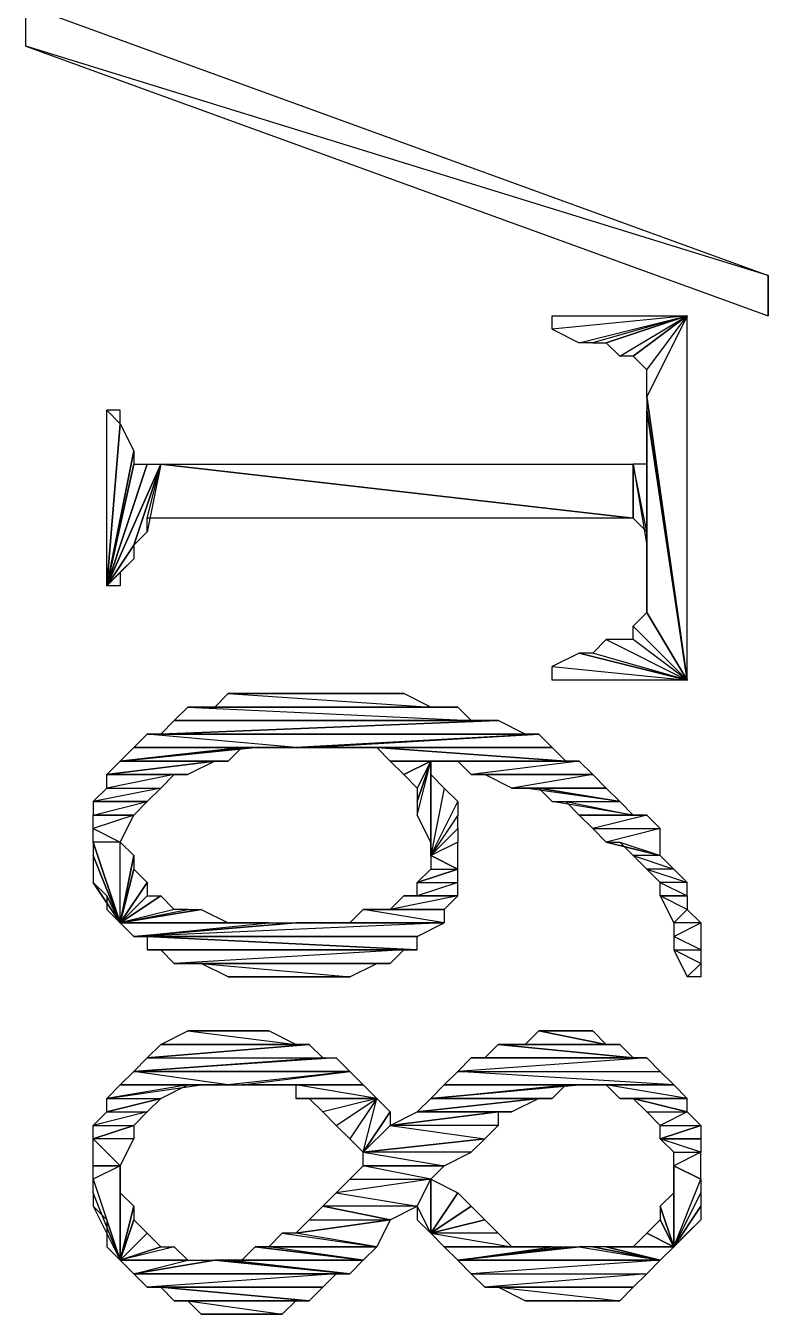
# Model space of a CAD drawing. Extents: x 0 to 7.8, y 0 to 11.
# Drawn here: x 1.115 to 1.2525, y 9.14 to 9.3787 of the extents above; entities that cross this region are included whole.
import ezdxf

# ---------------------------------------------------------------- set-up
doc = ezdxf.new("R2010")
doc.units = 0
doc.header["$MEASUREMENT"] = 0
doc.linetypes.add('AUSGEZOGEN', pattern=[0])
doc.layers.get('0').update_dxf_attribs({"linetype": 'AUSGEZOGEN'})

msp = doc.modelspace()

# ---------------------------------------------------------------- linework, layer by layer
for points in [[(1.2525, 9.3325), (1.115, 9.375), (1.115, 9.375), (1.115, 9.3825), (1.2525, 9.3325), (1.2525, 9.3325)], [(1.2525, 9.325), (1.2525, 9.3325), (1.2525, 9.3325), (1.115, 9.375), (1.2525, 9.325)], [(1.2525, 9.3325), (1.2525, 9.325), (1.2525, 9.325), (1.2525, 9.3325), (1.2525, 9.3325)], [(1.2125, 9.3225), (1.2175, 9.32), (1.2175, 9.32), (1.2375, 9.325), (1.2125, 9.3225)], [(1.2125, 9.325), (1.2375, 9.325), (1.2375, 9.325), (1.2125, 9.3225), (1.2125, 9.325), (1.2125, 9.325)], [(1.2175, 9.32), (1.2375, 9.325), (1.2375, 9.325), (1.22, 9.32), (1.2175, 9.32)], [(1.2375, 9.325), (1.22, 9.32), (1.22, 9.32), (1.2225, 9.32), (1.2375, 9.325), (1.2375, 9.325)], [(1.2225, 9.32), (1.225, 9.3175), (1.225, 9.3175), (1.2375, 9.325), (1.2225, 9.32)], [(1.225, 9.3175), (1.2375, 9.325), (1.2375, 9.325), (1.2275, 9.3175), (1.225, 9.3175)], [(1.2375, 9.325), (1.2275, 9.3175), (1.2275, 9.3175), (1.2275, 9.3175), (1.2375, 9.325), (1.2375, 9.325)], [(1.2275, 9.3175), (1.23, 9.315), (1.23, 9.315), (1.2375, 9.325), (1.2275, 9.3175)], [(1.23, 9.315), (1.2375, 9.325), (1.2375, 9.325), (1.23, 9.31), (1.23, 9.315)], [(1.2375, 9.325), (1.23, 9.31), (1.23, 9.31), (1.2375, 9.2575), (1.2375, 9.325), (1.2375, 9.325)], [(1.23, 9.31), (1.23, 9.3075), (1.23, 9.3075), (1.2375, 9.2575), (1.23, 9.31), (1.23, 9.31)], [(1.1325, 9.3075), (1.13, 9.3075), (1.13, 9.3075), (1.1325, 9.305), (1.1325, 9.3075)], [(1.13, 9.3075), (1.1325, 9.305), (1.1325, 9.305), (1.13, 9.275), (1.13, 9.3075), (1.13, 9.3075)], [(1.23, 9.3075), (1.23, 9.305), (1.23, 9.305), (1.23, 9.27), (1.23, 9.3075), (1.23, 9.3075)], [(1.23, 9.3075), (1.23, 9.27), (1.23, 9.27), (1.2375, 9.2575), (1.23, 9.3075), (1.23, 9.3075)], [(1.1325, 9.305), (1.135, 9.3), (1.135, 9.3), (1.13, 9.275), (1.1325, 9.305), (1.1325, 9.305)], [(1.23, 9.3), (1.23, 9.275), (1.23, 9.275), (1.23, 9.305), (1.23, 9.3)], [(1.23, 9.275), (1.23, 9.305), (1.23, 9.305), (1.23, 9.27), (1.23, 9.275), (1.23, 9.275)], [(1.135, 9.3), (1.135, 9.2975), (1.135, 9.2975), (1.13, 9.275), (1.135, 9.3), (1.135, 9.3)], [(1.23, 9.3), (1.23, 9.2975), (1.23, 9.2975), (1.23, 9.275), (1.23, 9.3), (1.23, 9.3)], [(1.14, 9.2975), (1.135, 9.2825), (1.135, 9.2825), (1.13, 9.275), (1.14, 9.2975), (1.14, 9.2975)], [(1.1375, 9.2975), (1.14, 9.2975), (1.14, 9.2975), (1.13, 9.275), (1.1375, 9.2975), (1.1375, 9.2975)], [(1.135, 9.2975), (1.1375, 9.2975), (1.1375, 9.2975), (1.13, 9.275), (1.135, 9.2975), (1.135, 9.2975)], [(1.14, 9.2975), (1.1375, 9.285), (1.1375, 9.285), (1.135, 9.2825), (1.14, 9.2975), (1.14, 9.2975)], [(1.2275, 9.2875), (1.1375, 9.2875), (1.1375, 9.2875), (1.14, 9.2975), (1.2275, 9.2875)], [(1.1375, 9.2875), (1.14, 9.2975), (1.14, 9.2975), (1.1375, 9.285), (1.1375, 9.2875)], [(1.14, 9.2975), (1.2275, 9.2975), (1.2275, 9.2975), (1.2275, 9.2875), (1.14, 9.2975)], [(1.2275, 9.2975), (1.2275, 9.2875), (1.2275, 9.2875), (1.2275, 9.2875), (1.2275, 9.2975), (1.2275, 9.2975)], [(1.2275, 9.2875), (1.23, 9.285), (1.23, 9.285), (1.2275, 9.2975), (1.2275, 9.2875)], [(1.23, 9.285), (1.2275, 9.2975), (1.2275, 9.2975), (1.23, 9.2825), (1.23, 9.285), (1.23, 9.285)], [(1.2275, 9.2975), (1.23, 9.2825), (1.23, 9.2825), (1.23, 9.2975), (1.2275, 9.2975)], [(1.23, 9.2825), (1.23, 9.2975), (1.23, 9.2975), (1.23, 9.28), (1.23, 9.2825)], [(1.23, 9.2975), (1.23, 9.28), (1.23, 9.28), (1.23, 9.275), (1.23, 9.2975), (1.23, 9.2975)], [(1.135, 9.2825), (1.135, 9.28), (1.135, 9.28), (1.13, 9.275), (1.135, 9.2825), (1.135, 9.2825)], [(1.13, 9.275), (1.1325, 9.2775), (1.1325, 9.2775), (1.135, 9.28), (1.13, 9.275), (1.13, 9.275)], [(1.1325, 9.275), (1.13, 9.275), (1.13, 9.275), (1.1325, 9.2775), (1.1325, 9.275)], [(1.2275, 9.2675), (1.2375, 9.2575), (1.2375, 9.2575), (1.23, 9.27), (1.2275, 9.2675)], [(1.2375, 9.2575), (1.23, 9.27), (1.23, 9.27), (1.23, 9.27), (1.2375, 9.2575), (1.2375, 9.2575)], [(1.2375, 9.2575), (1.2275, 9.265), (1.2275, 9.265), (1.2275, 9.2675), (1.2375, 9.2575), (1.2375, 9.2575)], [(1.2375, 9.2575), (1.22, 9.2625), (1.22, 9.2625), (1.2225, 9.265), (1.2375, 9.2575), (1.2375, 9.2575)], [(1.2225, 9.265), (1.2375, 9.2575), (1.2375, 9.2575), (1.2275, 9.265), (1.2225, 9.265)], [(1.2175, 9.2625), (1.2125, 9.26), (1.2125, 9.26), (1.2375, 9.2575), (1.2175, 9.2625)], [(1.2175, 9.2625), (1.2375, 9.2575), (1.2375, 9.2575), (1.22, 9.2625), (1.2175, 9.2625)], [(1.2125, 9.26), (1.2375, 9.2575), (1.2375, 9.2575), (1.2125, 9.2575), (1.2125, 9.26), (1.2125, 9.26)], [(1.1525, 9.255), (1.19, 9.2525), (1.19, 9.2525), (1.15, 9.2525), (1.1525, 9.255)], [(1.1575, 9.255), (1.185, 9.255), (1.185, 9.255), (1.1525, 9.255), (1.1575, 9.255)], [(1.185, 9.255), (1.1525, 9.255), (1.1525, 9.255), (1.19, 9.2525), (1.185, 9.255)], [(1.16, 9.255), (1.1825, 9.255), (1.1825, 9.255), (1.1575, 9.255), (1.16, 9.255)], [(1.1825, 9.255), (1.1575, 9.255), (1.1575, 9.255), (1.185, 9.255), (1.1825, 9.255)], [(1.175, 9.255), (1.18, 9.255), (1.18, 9.255), (1.16, 9.255), (1.175, 9.255)], [(1.18, 9.255), (1.16, 9.255), (1.16, 9.255), (1.1825, 9.255), (1.18, 9.255)], [(1.1625, 9.255), (1.175, 9.255), (1.175, 9.255), (1.16, 9.255), (1.1625, 9.255), (1.1625, 9.255)], [(1.1675, 9.255), (1.1725, 9.255), (1.1725, 9.255), (1.1625, 9.255), (1.1675, 9.255)], [(1.1725, 9.255), (1.1625, 9.255), (1.1625, 9.255), (1.175, 9.255), (1.1725, 9.255)], [(1.17, 9.255), (1.1675, 9.255), (1.1675, 9.255), (1.1725, 9.255), (1.17, 9.255)], [(1.145, 9.2525), (1.1975, 9.25), (1.1975, 9.25), (1.1425, 9.25), (1.145, 9.2525)], [(1.1475, 9.2525), (1.195, 9.2525), (1.195, 9.2525), (1.145, 9.2525), (1.1475, 9.2525)], [(1.195, 9.2525), (1.145, 9.2525), (1.145, 9.2525), (1.1975, 9.25), (1.195, 9.2525)], [(1.15, 9.2525), (1.1925, 9.2525), (1.1925, 9.2525), (1.1475, 9.2525), (1.15, 9.2525)], [(1.1925, 9.2525), (1.1475, 9.2525), (1.1475, 9.2525), (1.195, 9.2525), (1.1925, 9.2525)], [(1.19, 9.2525), (1.15, 9.2525), (1.15, 9.2525), (1.1925, 9.2525), (1.19, 9.2525)], [(1.2025, 9.25), (1.2025, 9.25), (1.2025, 9.25), (1.14, 9.2475), (1.2025, 9.25)], [(1.2025, 9.25), (1.14, 9.2475), (1.14, 9.2475), (1.2075, 9.2475), (1.2025, 9.25)], [(1.1425, 9.25), (1.2025, 9.25), (1.2025, 9.25), (1.14, 9.2475), (1.1425, 9.25), (1.1425, 9.25)], [(1.1975, 9.25), (1.1425, 9.25), (1.1425, 9.25), (1.2025, 9.25), (1.1975, 9.25)], [(1.165, 9.245), (1.1375, 9.2475), (1.1375, 9.2475), (1.135, 9.245), (1.165, 9.245), (1.165, 9.245)], [(1.21, 9.2475), (1.165, 9.245), (1.165, 9.245), (1.1375, 9.2475), (1.21, 9.2475)], [(1.14, 9.2475), (1.2075, 9.2475), (1.2075, 9.2475), (1.1375, 9.2475), (1.14, 9.2475)], [(1.2075, 9.2475), (1.1375, 9.2475), (1.1375, 9.2475), (1.21, 9.2475), (1.2075, 9.2475), (1.2075, 9.2475)], [(1.165, 9.245), (1.1675, 9.245), (1.1675, 9.245), (1.21, 9.2475), (1.165, 9.245)], [(1.1675, 9.245), (1.21, 9.2475), (1.21, 9.2475), (1.2125, 9.245), (1.1675, 9.245), (1.1675, 9.245)], [(1.155, 9.245), (1.1525, 9.2425), (1.1525, 9.2425), (1.1325, 9.2425), (1.155, 9.245)], [(1.1575, 9.245), (1.155, 9.245), (1.155, 9.245), (1.1325, 9.2425), (1.1575, 9.245), (1.1575, 9.245)], [(1.135, 9.245), (1.1575, 9.245), (1.1575, 9.245), (1.1325, 9.2425), (1.135, 9.245), (1.135, 9.245)], [(1.1625, 9.245), (1.135, 9.245), (1.135, 9.245), (1.1575, 9.245), (1.1625, 9.245), (1.1625, 9.245)], [(1.165, 9.245), (1.1625, 9.245), (1.1625, 9.245), (1.135, 9.245), (1.165, 9.245), (1.165, 9.245)], [(1.2125, 9.245), (1.17, 9.245), (1.17, 9.245), (1.1675, 9.245), (1.2125, 9.245), (1.2125, 9.245)], [(1.175, 9.245), (1.2125, 9.245), (1.2125, 9.245), (1.17, 9.245), (1.175, 9.245)], [(1.175, 9.245), (1.1775, 9.245), (1.1775, 9.245), (1.2125, 9.245), (1.175, 9.245), (1.175, 9.245)], [(1.1775, 9.245), (1.2125, 9.245), (1.2125, 9.245), (1.18, 9.245), (1.1775, 9.245), (1.1775, 9.245)], [(1.18, 9.245), (1.18, 9.245), (1.18, 9.245), (1.215, 9.2425), (1.18, 9.245)], [(1.18, 9.245), (1.215, 9.2425), (1.215, 9.2425), (1.1825, 9.2425), (1.18, 9.245), (1.18, 9.245)], [(1.2125, 9.245), (1.18, 9.245), (1.18, 9.245), (1.215, 9.2425), (1.2125, 9.245), (1.2125, 9.245)], [(1.15, 9.2425), (1.145, 9.24), (1.145, 9.24), (1.13, 9.24), (1.15, 9.2425), (1.15, 9.2425)], [(1.1325, 9.2425), (1.15, 9.2425), (1.15, 9.2425), (1.13, 9.24), (1.1325, 9.2425), (1.1325, 9.2425)], [(1.1525, 9.2425), (1.1325, 9.2425), (1.1325, 9.2425), (1.15, 9.2425), (1.1525, 9.2425), (1.1525, 9.2425)], [(1.1825, 9.2425), (1.19, 9.2425), (1.19, 9.2425), (1.185, 9.24), (1.1825, 9.2425), (1.1825, 9.2425)], [(1.1825, 9.2425), (1.19, 9.2425), (1.19, 9.2425), (1.215, 9.2425), (1.1825, 9.2425)], [(1.185, 9.24), (1.185, 9.24), (1.185, 9.24), (1.19, 9.2425), (1.185, 9.24)], [(1.185, 9.24), (1.19, 9.2425), (1.19, 9.2425), (1.1875, 9.2375), (1.185, 9.24)], [(1.19, 9.2425), (1.1875, 9.2375), (1.1875, 9.2375), (1.1875, 9.235), (1.19, 9.2425), (1.19, 9.2425)], [(1.1875, 9.235), (1.1875, 9.2325), (1.1875, 9.2325), (1.19, 9.2425), (1.1875, 9.235)], [(1.1875, 9.2325), (1.19, 9.2425), (1.19, 9.2425), (1.19, 9.2275), (1.1875, 9.2325)], [(1.19, 9.225), (1.19, 9.24), (1.19, 9.24), (1.19, 9.2425), (1.19, 9.225), (1.19, 9.225)], [(1.19, 9.2425), (1.1925, 9.2425), (1.1925, 9.2425), (1.2175, 9.2425), (1.19, 9.2425), (1.19, 9.2425)], [(1.19, 9.2425), (1.19, 9.2275), (1.19, 9.2275), (1.19, 9.225), (1.19, 9.2425), (1.19, 9.2425)], [(1.19, 9.2425), (1.19, 9.2425), (1.19, 9.2425), (1.2175, 9.2425), (1.19, 9.2425), (1.19, 9.2425)], [(1.19, 9.2425), (1.215, 9.2425), (1.215, 9.2425), (1.2175, 9.2425), (1.19, 9.2425), (1.19, 9.2425)], [(1.1925, 9.2425), (1.195, 9.2425), (1.195, 9.2425), (1.2175, 9.2425), (1.1925, 9.2425)], [(1.195, 9.2425), (1.2175, 9.2425), (1.2175, 9.2425), (1.1975, 9.24), (1.195, 9.2425)], [(1.2175, 9.2425), (1.1975, 9.24), (1.1975, 9.24), (1.22, 9.24), (1.2175, 9.2425), (1.2175, 9.2425)], [(1.1425, 9.24), (1.13, 9.2375), (1.13, 9.2375), (1.14, 9.2375), (1.1425, 9.24), (1.1425, 9.24)], [(1.13, 9.24), (1.1425, 9.24), (1.1425, 9.24), (1.13, 9.2375), (1.13, 9.24), (1.13, 9.24)], [(1.145, 9.24), (1.145, 9.24), (1.145, 9.24), (1.13, 9.24), (1.145, 9.24)], [(1.145, 9.24), (1.13, 9.24), (1.13, 9.24), (1.1425, 9.24), (1.145, 9.24), (1.145, 9.24)], [(1.1925, 9.2375), (1.19, 9.225), (1.19, 9.225), (1.19, 9.24), (1.1925, 9.2375)], [(1.1975, 9.24), (1.2, 9.24), (1.2, 9.24), (1.22, 9.24), (1.1975, 9.24), (1.1975, 9.24)], [(1.2, 9.24), (1.22, 9.24), (1.22, 9.24), (1.205, 9.2375), (1.2, 9.24)], [(1.22, 9.24), (1.205, 9.2375), (1.205, 9.2375), (1.2225, 9.2375), (1.22, 9.24), (1.22, 9.24)], [(1.14, 9.2375), (1.1275, 9.235), (1.1275, 9.235), (1.1375, 9.235), (1.14, 9.2375), (1.14, 9.2375)], [(1.13, 9.2375), (1.14, 9.2375), (1.14, 9.2375), (1.1275, 9.235), (1.13, 9.2375), (1.13, 9.2375)], [(1.19, 9.225), (1.195, 9.235), (1.195, 9.235), (1.1925, 9.2375), (1.19, 9.225), (1.19, 9.225)], [(1.205, 9.2375), (1.2225, 9.2375), (1.2225, 9.2375), (1.2075, 9.2375), (1.205, 9.2375), (1.205, 9.2375)], [(1.21, 9.2375), (1.225, 9.235), (1.225, 9.235), (1.2075, 9.2375), (1.21, 9.2375)], [(1.225, 9.235), (1.2075, 9.2375), (1.2075, 9.2375), (1.2225, 9.2375), (1.225, 9.235), (1.225, 9.235)], [(1.2125, 9.235), (1.225, 9.235), (1.225, 9.235), (1.21, 9.2375), (1.2125, 9.235), (1.2125, 9.235)], [(1.135, 9.2325), (1.1275, 9.2325), (1.1275, 9.2325), (1.1375, 9.235), (1.135, 9.2325)], [(1.1275, 9.2325), (1.1375, 9.235), (1.1375, 9.235), (1.1275, 9.235), (1.1275, 9.2325), (1.1275, 9.2325)], [(1.195, 9.2325), (1.19, 9.225), (1.19, 9.225), (1.195, 9.235), (1.195, 9.2325)], [(1.215, 9.235), (1.2275, 9.2325), (1.2275, 9.2325), (1.2125, 9.235), (1.215, 9.235)], [(1.2275, 9.2325), (1.2125, 9.235), (1.2125, 9.235), (1.225, 9.235), (1.2275, 9.2325)], [(1.215, 9.235), (1.2275, 9.2325), (1.2275, 9.2325), (1.2175, 9.2325), (1.215, 9.235)], [(1.135, 9.2325), (1.1275, 9.23), (1.1275, 9.23), (1.1325, 9.2275), (1.135, 9.2325), (1.135, 9.2325)], [(1.1275, 9.2325), (1.135, 9.2325), (1.135, 9.2325), (1.1275, 9.23), (1.1275, 9.2325), (1.1275, 9.2325)], [(1.135, 9.2325), (1.1275, 9.2325), (1.1275, 9.2325), (1.135, 9.2325), (1.135, 9.2325), (1.135, 9.2325)], [(1.19, 9.225), (1.195, 9.23), (1.195, 9.23), (1.195, 9.2325), (1.19, 9.225), (1.19, 9.225)], [(1.2175, 9.2325), (1.23, 9.2325), (1.23, 9.2325), (1.22, 9.23), (1.2175, 9.2325), (1.2175, 9.2325)], [(1.2275, 9.2325), (1.2175, 9.2325), (1.2175, 9.2325), (1.23, 9.2325), (1.2275, 9.2325), (1.2275, 9.2325)], [(1.23, 9.2325), (1.22, 9.23), (1.22, 9.23), (1.2325, 9.23), (1.23, 9.2325), (1.23, 9.2325)], [(1.1275, 9.23), (1.1325, 9.2275), (1.1325, 9.2275), (1.1275, 9.2275), (1.1275, 9.23)], [(1.195, 9.2275), (1.19, 9.225), (1.19, 9.225), (1.195, 9.23), (1.195, 9.2275)], [(1.22, 9.23), (1.2325, 9.23), (1.2325, 9.23), (1.2225, 9.2275), (1.22, 9.23)], [(1.2325, 9.23), (1.2225, 9.2275), (1.2225, 9.2275), (1.2325, 9.225), (1.2325, 9.23), (1.2325, 9.23)], [(1.1275, 9.2275), (1.1275, 9.225), (1.1275, 9.225), (1.1325, 9.2125), (1.1275, 9.2275), (1.1275, 9.2275)], [(1.1325, 9.2275), (1.1275, 9.2275), (1.1275, 9.2275), (1.1325, 9.2125), (1.1325, 9.2275), (1.1325, 9.2275)], [(1.1325, 9.2275), (1.135, 9.225), (1.135, 9.225), (1.1325, 9.2125), (1.1325, 9.2275), (1.1325, 9.2275)], [(1.195, 9.2275), (1.19, 9.225), (1.19, 9.225), (1.195, 9.2225), (1.195, 9.2275), (1.195, 9.2275)], [(1.2225, 9.2275), (1.225, 9.2275), (1.225, 9.2275), (1.2325, 9.225), (1.2225, 9.2275), (1.2225, 9.2275)], [(1.225, 9.2275), (1.2325, 9.225), (1.2325, 9.225), (1.2275, 9.225), (1.225, 9.2275)], [(1.1275, 9.225), (1.1275, 9.22), (1.1275, 9.22), (1.1325, 9.2125), (1.1275, 9.225), (1.1275, 9.225)], [(1.135, 9.225), (1.135, 9.2225), (1.135, 9.2225), (1.1325, 9.2125), (1.135, 9.225), (1.135, 9.225)], [(1.19, 9.225), (1.19, 9.2225), (1.19, 9.2225), (1.195, 9.2225), (1.19, 9.225), (1.19, 9.225)], [(1.2325, 9.225), (1.2275, 9.225), (1.2275, 9.225), (1.235, 9.2225), (1.2325, 9.225)], [(1.2275, 9.225), (1.235, 9.2225), (1.235, 9.2225), (1.23, 9.2225), (1.2275, 9.225), (1.2275, 9.225)], [(1.135, 9.2225), (1.1375, 9.22), (1.1375, 9.22), (1.1325, 9.2125), (1.135, 9.2225), (1.135, 9.2225)], [(1.195, 9.2225), (1.195, 9.2225), (1.195, 9.2225), (1.1875, 9.22), (1.195, 9.2225)], [(1.195, 9.2225), (1.1875, 9.22), (1.1875, 9.22), (1.195, 9.22), (1.195, 9.2225)], [(1.19, 9.2225), (1.195, 9.2225), (1.195, 9.2225), (1.1875, 9.22), (1.19, 9.2225), (1.19, 9.2225)], [(1.235, 9.2225), (1.23, 9.2225), (1.23, 9.2225), (1.2375, 9.22), (1.235, 9.2225)], [(1.23, 9.2225), (1.2375, 9.22), (1.2375, 9.22), (1.2325, 9.22), (1.23, 9.2225), (1.23, 9.2225)], [(1.1275, 9.22), (1.13, 9.2175), (1.13, 9.2175), (1.1325, 9.2125), (1.1275, 9.22), (1.1275, 9.22)], [(1.1375, 9.22), (1.1375, 9.2175), (1.1375, 9.2175), (1.1325, 9.2125), (1.1375, 9.22), (1.1375, 9.22)], [(1.1375, 9.22), (1.1375, 9.22), (1.1375, 9.22), (1.1325, 9.2125), (1.1375, 9.22), (1.1375, 9.22)], [(1.195, 9.22), (1.1875, 9.2175), (1.1875, 9.2175), (1.195, 9.2175), (1.195, 9.22), (1.195, 9.22)], [(1.1875, 9.22), (1.195, 9.22), (1.195, 9.22), (1.1875, 9.2175), (1.1875, 9.22), (1.1875, 9.22)], [(1.2375, 9.22), (1.2325, 9.22), (1.2325, 9.22), (1.2375, 9.2175), (1.2375, 9.22)], [(1.2325, 9.22), (1.2375, 9.2175), (1.2375, 9.2175), (1.2325, 9.2175), (1.2325, 9.22), (1.2325, 9.22)], [(1.13, 9.2175), (1.13, 9.215), (1.13, 9.215), (1.1325, 9.2125), (1.13, 9.2175), (1.13, 9.2175)], [(1.14, 9.2175), (1.1425, 9.215), (1.1425, 9.215), (1.1325, 9.2125), (1.14, 9.2175), (1.14, 9.2175)], [(1.1375, 9.2175), (1.14, 9.2175), (1.14, 9.2175), (1.1325, 9.2125), (1.1375, 9.2175), (1.1375, 9.2175)], [(1.185, 9.2175), (1.195, 9.2175), (1.195, 9.2175), (1.1825, 9.215), (1.185, 9.2175)], [(1.195, 9.2175), (1.1825, 9.215), (1.1825, 9.215), (1.1925, 9.215), (1.195, 9.2175), (1.195, 9.2175)], [(1.1875, 9.2175), (1.185, 9.2175), (1.185, 9.2175), (1.195, 9.2175), (1.1875, 9.2175), (1.1875, 9.2175)], [(1.235, 9.2125), (1.2375, 9.215), (1.2375, 9.215), (1.2325, 9.2175), (1.235, 9.2125)], [(1.2375, 9.215), (1.2325, 9.2175), (1.2325, 9.2175), (1.2375, 9.2175), (1.2375, 9.215), (1.2375, 9.215)], [(1.1475, 9.215), (1.1525, 9.2125), (1.1525, 9.2125), (1.1325, 9.2125), (1.1475, 9.215), (1.1475, 9.215)], [(1.1475, 9.215), (1.1325, 9.2125), (1.1325, 9.2125), (1.145, 9.215), (1.1475, 9.215)], [(1.1325, 9.2125), (1.145, 9.215), (1.145, 9.215), (1.1425, 9.215), (1.1325, 9.2125), (1.1325, 9.2125)], [(1.175, 9.2125), (1.1925, 9.2125), (1.1925, 9.2125), (1.1775, 9.215), (1.175, 9.2125)], [(1.1925, 9.2125), (1.1775, 9.215), (1.1775, 9.215), (1.1925, 9.215), (1.1925, 9.2125), (1.1925, 9.2125)], [(1.18, 9.215), (1.1925, 9.215), (1.1925, 9.215), (1.1775, 9.215), (1.18, 9.215), (1.18, 9.215)], [(1.1825, 9.215), (1.18, 9.215), (1.18, 9.215), (1.1925, 9.215), (1.1825, 9.215), (1.1825, 9.215)], [(1.24, 9.2125), (1.235, 9.2125), (1.235, 9.2125), (1.2375, 9.215), (1.24, 9.2125)], [(1.135, 9.21), (1.16, 9.2125), (1.16, 9.2125), (1.1325, 9.2125), (1.135, 9.21)], [(1.16, 9.2125), (1.1325, 9.2125), (1.1325, 9.2125), (1.155, 9.2125), (1.16, 9.2125), (1.16, 9.2125)], [(1.1525, 9.2125), (1.155, 9.2125), (1.155, 9.2125), (1.1325, 9.2125), (1.1525, 9.2125), (1.1525, 9.2125)], [(1.165, 9.2125), (1.1925, 9.2125), (1.1925, 9.2125), (1.135, 9.21), (1.165, 9.2125)], [(1.1925, 9.2125), (1.135, 9.21), (1.135, 9.21), (1.1875, 9.21), (1.1925, 9.2125)], [(1.165, 9.2125), (1.165, 9.2125), (1.165, 9.2125), (1.135, 9.21), (1.165, 9.2125), (1.165, 9.2125)], [(1.165, 9.2125), (1.135, 9.21), (1.135, 9.21), (1.16, 9.2125), (1.165, 9.2125)], [(1.17, 9.2125), (1.165, 9.2125), (1.165, 9.2125), (1.1925, 9.2125), (1.17, 9.2125), (1.17, 9.2125)], [(1.175, 9.2125), (1.17, 9.2125), (1.17, 9.2125), (1.1925, 9.2125), (1.175, 9.2125), (1.175, 9.2125)], [(1.24, 9.2075), (1.235, 9.21), (1.235, 9.21), (1.24, 9.2125), (1.24, 9.2075)], [(1.235, 9.21), (1.24, 9.2125), (1.24, 9.2125), (1.235, 9.2125), (1.235, 9.21)], [(1.135, 9.21), (1.1875, 9.21), (1.1875, 9.21), (1.1375, 9.21), (1.135, 9.21)], [(1.1375, 9.21), (1.1375, 9.2075), (1.1375, 9.2075), (1.1875, 9.2075), (1.1375, 9.21)], [(1.1875, 9.21), (1.1375, 9.21), (1.1375, 9.21), (1.1875, 9.2075), (1.1875, 9.21), (1.1875, 9.21)], [(1.235, 9.2075), (1.24, 9.2075), (1.24, 9.2075), (1.235, 9.21), (1.235, 9.2075)], [(1.1375, 9.2075), (1.1875, 9.2075), (1.1875, 9.2075), (1.14, 9.2075), (1.1375, 9.2075)], [(1.1875, 9.2075), (1.14, 9.2075), (1.14, 9.2075), (1.185, 9.2075), (1.1875, 9.2075)], [(1.14, 9.2075), (1.185, 9.2075), (1.185, 9.2075), (1.1425, 9.205), (1.14, 9.2075)], [(1.185, 9.2075), (1.1425, 9.205), (1.1425, 9.205), (1.1825, 9.205), (1.185, 9.2075)], [(1.2375, 9.2025), (1.24, 9.205), (1.24, 9.205), (1.235, 9.2075), (1.2375, 9.2025)], [(1.24, 9.205), (1.235, 9.2075), (1.235, 9.2075), (1.24, 9.2075), (1.24, 9.205)], [(1.1425, 9.205), (1.1825, 9.205), (1.1825, 9.205), (1.145, 9.205), (1.1425, 9.205)], [(1.1825, 9.205), (1.145, 9.205), (1.145, 9.205), (1.18, 9.205), (1.1825, 9.205)], [(1.145, 9.205), (1.18, 9.205), (1.18, 9.205), (1.1475, 9.205), (1.145, 9.205)], [(1.18, 9.205), (1.1475, 9.205), (1.1475, 9.205), (1.175, 9.2025), (1.18, 9.205)], [(1.1475, 9.205), (1.175, 9.2025), (1.175, 9.2025), (1.1525, 9.2025), (1.1475, 9.205)], [(1.24, 9.2025), (1.2375, 9.2025), (1.2375, 9.2025), (1.24, 9.205), (1.24, 9.2025)], [(1.175, 9.2025), (1.1525, 9.2025), (1.1525, 9.2025), (1.1725, 9.2025), (1.175, 9.2025)], [(1.1525, 9.2025), (1.1725, 9.2025), (1.1725, 9.2025), (1.155, 9.2025), (1.1525, 9.2025)], [(1.1725, 9.2025), (1.155, 9.2025), (1.155, 9.2025), (1.17, 9.2025), (1.1725, 9.2025)], [(1.155, 9.2025), (1.17, 9.2025), (1.17, 9.2025), (1.1575, 9.2025), (1.155, 9.2025)], [(1.17, 9.2025), (1.1575, 9.2025), (1.1575, 9.2025), (1.165, 9.2025), (1.17, 9.2025)], [(1.1575, 9.2025), (1.165, 9.2025), (1.165, 9.2025), (1.1625, 9.2025), (1.1575, 9.2025), (1.1575, 9.2025)], [(1.145, 9.1925), (1.165, 9.19), (1.165, 9.19), (1.14, 9.19), (1.145, 9.1925)], [(1.1575, 9.1925), (1.16, 9.1925), (1.16, 9.1925), (1.145, 9.1925), (1.1575, 9.1925)], [(1.16, 9.1925), (1.145, 9.1925), (1.145, 9.1925), (1.165, 9.19), (1.16, 9.1925)], [(1.1475, 9.1925), (1.1575, 9.1925), (1.1575, 9.1925), (1.145, 9.1925), (1.1475, 9.1925), (1.1475, 9.1925)], [(1.15, 9.1925), (1.155, 9.1925), (1.155, 9.1925), (1.1475, 9.1925), (1.15, 9.1925)], [(1.155, 9.1925), (1.1475, 9.1925), (1.1475, 9.1925), (1.1575, 9.1925), (1.155, 9.1925)], [(1.1525, 9.1925), (1.15, 9.1925), (1.15, 9.1925), (1.155, 9.1925), (1.1525, 9.1925)], [(1.21, 9.1925), (1.2075, 9.19), (1.2075, 9.19), (1.2225, 9.19), (1.21, 9.1925)], [(1.215, 9.1925), (1.22, 9.1925), (1.22, 9.1925), (1.21, 9.1925), (1.215, 9.1925)], [(1.22, 9.1925), (1.21, 9.1925), (1.21, 9.1925), (1.2225, 9.19), (1.22, 9.1925), (1.22, 9.1925)], [(1.215, 9.1925), (1.215, 9.1925), (1.215, 9.1925), (1.22, 9.1925), (1.215, 9.1925)], [(1.1675, 9.19), (1.1675, 9.19), (1.1675, 9.19), (1.1375, 9.1875), (1.1675, 9.19)], [(1.1675, 9.19), (1.1375, 9.1875), (1.1375, 9.1875), (1.17, 9.1875), (1.1675, 9.19)], [(1.14, 9.19), (1.1675, 9.19), (1.1675, 9.19), (1.1375, 9.1875), (1.14, 9.19), (1.14, 9.19)], [(1.165, 9.19), (1.14, 9.19), (1.14, 9.19), (1.1675, 9.19), (1.165, 9.19)], [(1.2025, 9.19), (1.2275, 9.1875), (1.2275, 9.1875), (1.2, 9.1875), (1.2025, 9.19)], [(1.2025, 9.19), (1.2025, 9.19), (1.2025, 9.19), (1.2275, 9.1875), (1.2025, 9.19)], [(1.205, 9.19), (1.225, 9.19), (1.225, 9.19), (1.2025, 9.19), (1.205, 9.19)], [(1.225, 9.19), (1.2025, 9.19), (1.2025, 9.19), (1.2275, 9.1875), (1.225, 9.19), (1.225, 9.19)], [(1.2075, 9.19), (1.2225, 9.19), (1.2225, 9.19), (1.205, 9.19), (1.2075, 9.19)], [(1.2225, 9.19), (1.205, 9.19), (1.205, 9.19), (1.225, 9.19), (1.2225, 9.19)], [(1.17, 9.1875), (1.1725, 9.1875), (1.1725, 9.1875), (1.135, 9.185), (1.17, 9.1875)], [(1.1725, 9.1875), (1.135, 9.185), (1.135, 9.185), (1.175, 9.185), (1.1725, 9.1875)], [(1.1375, 9.1875), (1.17, 9.1875), (1.17, 9.1875), (1.135, 9.185), (1.1375, 9.1875), (1.1375, 9.1875)], [(1.195, 9.185), (1.2325, 9.185), (1.2325, 9.185), (1.23, 9.1875), (1.195, 9.185), (1.195, 9.185)], [(1.1975, 9.1875), (1.23, 9.1875), (1.23, 9.1875), (1.195, 9.185), (1.1975, 9.1875), (1.1975, 9.1875)], [(1.2, 9.1875), (1.1975, 9.1875), (1.1975, 9.1875), (1.23, 9.1875), (1.2, 9.1875)], [(1.2275, 9.1875), (1.2, 9.1875), (1.2, 9.1875), (1.23, 9.1875), (1.2275, 9.1875), (1.2275, 9.1875)], [(1.1525, 9.1825), (1.135, 9.185), (1.135, 9.185), (1.1325, 9.1825), (1.1525, 9.1825), (1.1525, 9.1825)], [(1.175, 9.185), (1.1525, 9.1825), (1.1525, 9.1825), (1.135, 9.185), (1.175, 9.185)], [(1.135, 9.185), (1.175, 9.185), (1.175, 9.185), (1.135, 9.185), (1.135, 9.185), (1.135, 9.185)], [(1.1525, 9.1825), (1.155, 9.1825), (1.155, 9.1825), (1.175, 9.185), (1.1525, 9.1825)], [(1.155, 9.1825), (1.175, 9.185), (1.175, 9.185), (1.1775, 9.1825), (1.155, 9.1825), (1.155, 9.1825)], [(1.1925, 9.1825), (1.235, 9.1825), (1.235, 9.1825), (1.195, 9.185), (1.1925, 9.1825)], [(1.235, 9.1825), (1.195, 9.185), (1.195, 9.185), (1.2325, 9.185), (1.235, 9.1825)], [(1.145, 9.1825), (1.13, 9.18), (1.13, 9.18), (1.14, 9.18), (1.145, 9.1825), (1.145, 9.1825)], [(1.145, 9.1825), (1.13, 9.18), (1.13, 9.18), (1.1475, 9.1825), (1.145, 9.1825)], [(1.13, 9.18), (1.1475, 9.1825), (1.1475, 9.1825), (1.1325, 9.1825), (1.13, 9.18), (1.13, 9.18)], [(1.15, 9.1825), (1.1325, 9.1825), (1.1325, 9.1825), (1.1475, 9.1825), (1.15, 9.1825), (1.15, 9.1825)], [(1.1525, 9.1825), (1.15, 9.1825), (1.15, 9.1825), (1.1325, 9.1825), (1.1525, 9.1825), (1.1525, 9.1825)], [(1.155, 9.1825), (1.16, 9.1825), (1.16, 9.1825), (1.1775, 9.1825), (1.155, 9.1825), (1.155, 9.1825)], [(1.16, 9.1825), (1.1625, 9.1825), (1.1625, 9.1825), (1.1775, 9.1825), (1.16, 9.1825), (1.16, 9.1825)], [(1.165, 9.1825), (1.1775, 9.1825), (1.1775, 9.1825), (1.1625, 9.1825), (1.165, 9.1825), (1.165, 9.1825)], [(1.165, 9.18), (1.18, 9.18), (1.18, 9.18), (1.165, 9.1825), (1.165, 9.18)], [(1.18, 9.18), (1.165, 9.1825), (1.165, 9.1825), (1.1775, 9.1825), (1.18, 9.18)], [(1.2125, 9.18), (1.19, 9.18), (1.19, 9.18), (1.215, 9.1825), (1.2125, 9.18)], [(1.19, 9.18), (1.215, 9.1825), (1.215, 9.1825), (1.2175, 9.1825), (1.19, 9.18), (1.19, 9.18)], [(1.2175, 9.1825), (1.1925, 9.1825), (1.1925, 9.1825), (1.19, 9.18), (1.2175, 9.1825), (1.2175, 9.1825)], [(1.235, 9.1825), (1.2175, 9.1825), (1.2175, 9.1825), (1.1925, 9.1825), (1.235, 9.1825)], [(1.2175, 9.1825), (1.2225, 9.1825), (1.2225, 9.1825), (1.235, 9.1825), (1.2175, 9.1825)], [(1.2225, 9.1825), (1.225, 9.18), (1.225, 9.18), (1.2375, 9.18), (1.2225, 9.1825), (1.2225, 9.1825)], [(1.2225, 9.1825), (1.235, 9.1825), (1.235, 9.1825), (1.2375, 9.18), (1.2225, 9.1825), (1.2225, 9.1825)], [(1.14, 9.18), (1.13, 9.1775), (1.13, 9.1775), (1.1375, 9.1775), (1.14, 9.18)], [(1.13, 9.18), (1.14, 9.18), (1.14, 9.18), (1.13, 9.1775), (1.13, 9.18)], [(1.14, 9.18), (1.13, 9.1775), (1.13, 9.1775), (1.14, 9.18), (1.14, 9.18), (1.14, 9.18)], [(1.165, 9.18), (1.1675, 9.18), (1.1675, 9.18), (1.18, 9.18), (1.165, 9.18), (1.165, 9.18)], [(1.1675, 9.18), (1.18, 9.18), (1.18, 9.18), (1.17, 9.1775), (1.1675, 9.18), (1.1675, 9.18)], [(1.17, 9.1775), (1.1725, 9.175), (1.1725, 9.175), (1.18, 9.18), (1.17, 9.1775)], [(1.1725, 9.175), (1.18, 9.18), (1.18, 9.18), (1.175, 9.1725), (1.1725, 9.175)], [(1.18, 9.18), (1.175, 9.1725), (1.175, 9.1725), (1.1775, 9.17), (1.18, 9.18), (1.18, 9.18)], [(1.18, 9.18), (1.1825, 9.1775), (1.1825, 9.1775), (1.1775, 9.17), (1.18, 9.18), (1.18, 9.18)], [(1.21, 9.18), (1.205, 9.1775), (1.205, 9.1775), (1.1875, 9.1775), (1.21, 9.18), (1.21, 9.18)], [(1.19, 9.18), (1.21, 9.18), (1.21, 9.18), (1.1875, 9.1775), (1.19, 9.18), (1.19, 9.18)], [(1.2125, 9.18), (1.19, 9.18), (1.19, 9.18), (1.21, 9.18), (1.2125, 9.18)], [(1.225, 9.18), (1.2375, 9.18), (1.2375, 9.18), (1.2275, 9.18), (1.225, 9.18)], [(1.2275, 9.18), (1.23, 9.1775), (1.23, 9.1775), (1.2375, 9.1775), (1.2275, 9.18), (1.2275, 9.18)], [(1.2375, 9.18), (1.2275, 9.18), (1.2275, 9.18), (1.2375, 9.1775), (1.2375, 9.18), (1.2375, 9.18)], [(1.13, 9.1775), (1.1375, 9.1775), (1.1375, 9.1775), (1.1275, 9.175), (1.13, 9.1775)], [(1.1375, 9.1775), (1.1275, 9.175), (1.1275, 9.175), (1.135, 9.175), (1.1375, 9.1775)], [(1.1825, 9.1775), (1.1825, 9.175), (1.1825, 9.175), (1.1775, 9.17), (1.1825, 9.1775), (1.1825, 9.1775)], [(1.2025, 9.1775), (1.2025, 9.175), (1.2025, 9.175), (1.1825, 9.175), (1.2025, 9.1775), (1.2025, 9.1775)], [(1.1875, 9.1775), (1.2025, 9.1775), (1.2025, 9.1775), (1.1825, 9.175), (1.1875, 9.1775), (1.1875, 9.1775)], [(1.205, 9.1775), (1.205, 9.1775), (1.205, 9.1775), (1.1875, 9.1775), (1.205, 9.1775)], [(1.205, 9.1775), (1.1875, 9.1775), (1.1875, 9.1775), (1.2025, 9.1775), (1.205, 9.1775)], [(1.23, 9.1775), (1.2375, 9.1775), (1.2375, 9.1775), (1.2325, 9.175), (1.23, 9.1775)], [(1.2375, 9.1775), (1.2325, 9.175), (1.2325, 9.175), (1.24, 9.175), (1.2375, 9.1775), (1.2375, 9.1775)], [(1.135, 9.175), (1.135, 9.1725), (1.135, 9.1725), (1.1275, 9.1725), (1.135, 9.175)], [(1.1275, 9.175), (1.135, 9.175), (1.135, 9.175), (1.1275, 9.1725), (1.1275, 9.175), (1.1275, 9.175)], [(1.1825, 9.175), (1.2, 9.1725), (1.2, 9.1725), (1.1775, 9.17), (1.1825, 9.175), (1.1825, 9.175)], [(1.2025, 9.175), (1.1825, 9.175), (1.1825, 9.175), (1.2, 9.1725), (1.2025, 9.175)], [(1.24, 9.175), (1.24, 9.1725), (1.24, 9.1725), (1.2325, 9.1725), (1.24, 9.175), (1.24, 9.175)], [(1.2325, 9.175), (1.24, 9.175), (1.24, 9.175), (1.2325, 9.1725), (1.2325, 9.175), (1.2325, 9.175)], [(1.135, 9.1725), (1.1275, 9.1725), (1.1275, 9.1725), (1.1325, 9.1675), (1.135, 9.1725)], [(1.1275, 9.1725), (1.1325, 9.1675), (1.1325, 9.1675), (1.1275, 9.1675), (1.1275, 9.1725)], [(1.2, 9.1725), (1.1975, 9.17), (1.1975, 9.17), (1.1775, 9.17), (1.2, 9.1725), (1.2, 9.1725)], [(1.235, 9.17), (1.24, 9.17), (1.24, 9.17), (1.2325, 9.1725), (1.235, 9.17)], [(1.24, 9.17), (1.2325, 9.1725), (1.2325, 9.1725), (1.24, 9.1725), (1.24, 9.17), (1.24, 9.17)], [(1.1775, 9.17), (1.1925, 9.1675), (1.1925, 9.1675), (1.1775, 9.1675), (1.1775, 9.17), (1.1775, 9.17)], [(1.1975, 9.17), (1.1775, 9.17), (1.1775, 9.17), (1.1925, 9.1675), (1.1975, 9.17), (1.1975, 9.17)], [(1.24, 9.17), (1.235, 9.1675), (1.235, 9.1675), (1.24, 9.165), (1.24, 9.17), (1.24, 9.17)], [(1.235, 9.17), (1.24, 9.17), (1.24, 9.17), (1.235, 9.1675), (1.235, 9.17), (1.235, 9.17)], [(1.1325, 9.1675), (1.1275, 9.1675), (1.1275, 9.1675), (1.1325, 9.1675), (1.1325, 9.1675)], [(1.1275, 9.1675), (1.1325, 9.1675), (1.1325, 9.1675), (1.1275, 9.165), (1.1275, 9.1675)], [(1.1325, 9.1675), (1.1275, 9.165), (1.1275, 9.165), (1.1325, 9.15), (1.1325, 9.1675), (1.1325, 9.1675)], [(1.1325, 9.1675), (1.1325, 9.1625), (1.1325, 9.1625), (1.1325, 9.15), (1.1325, 9.1675), (1.1325, 9.1675)], [(1.175, 9.165), (1.19, 9.165), (1.19, 9.165), (1.1775, 9.1675), (1.175, 9.165)], [(1.19, 9.165), (1.1775, 9.1675), (1.1775, 9.1675), (1.1925, 9.1675), (1.19, 9.165), (1.19, 9.165)], [(1.235, 9.1675), (1.235, 9.1625), (1.235, 9.1625), (1.235, 9.1525), (1.235, 9.1675), (1.235, 9.1675)], [(1.235, 9.1525), (1.24, 9.165), (1.24, 9.165), (1.235, 9.1675), (1.235, 9.1525), (1.235, 9.1525)], [(1.1325, 9.15), (1.1275, 9.1625), (1.1275, 9.1625), (1.1275, 9.165), (1.1325, 9.15), (1.1325, 9.15)], [(1.1725, 9.1625), (1.1875, 9.16), (1.1875, 9.16), (1.19, 9.165), (1.1725, 9.1625)], [(1.175, 9.165), (1.19, 9.165), (1.19, 9.165), (1.1725, 9.1625), (1.175, 9.165), (1.175, 9.165)], [(1.1875, 9.16), (1.19, 9.165), (1.19, 9.165), (1.19, 9.155), (1.1875, 9.16), (1.1875, 9.16)], [(1.19, 9.165), (1.195, 9.1625), (1.195, 9.1625), (1.19, 9.155), (1.19, 9.165), (1.19, 9.165)], [(1.24, 9.1625), (1.235, 9.1525), (1.235, 9.1525), (1.24, 9.165), (1.24, 9.1625)], [(1.1275, 9.16), (1.1325, 9.15), (1.1325, 9.15), (1.1275, 9.1625), (1.1275, 9.16)], [(1.1325, 9.1625), (1.135, 9.16), (1.135, 9.16), (1.1325, 9.15), (1.1325, 9.1625), (1.1325, 9.1625)], [(1.1725, 9.1625), (1.1875, 9.16), (1.1875, 9.16), (1.17, 9.16), (1.1725, 9.1625), (1.1725, 9.1625)], [(1.195, 9.1625), (1.1975, 9.16), (1.1975, 9.16), (1.19, 9.155), (1.195, 9.1625), (1.195, 9.1625)], [(1.235, 9.1625), (1.2325, 9.16), (1.2325, 9.16), (1.235, 9.1525), (1.235, 9.1625), (1.235, 9.1625)], [(1.24, 9.1625), (1.24, 9.16), (1.24, 9.16), (1.235, 9.1525), (1.24, 9.1625), (1.24, 9.1625)], [(1.1325, 9.15), (1.13, 9.1575), (1.13, 9.1575), (1.1275, 9.16), (1.1325, 9.15), (1.1325, 9.15)], [(1.135, 9.16), (1.135, 9.1575), (1.135, 9.1575), (1.1325, 9.15), (1.135, 9.16), (1.135, 9.16)], [(1.17, 9.16), (1.1675, 9.1575), (1.1675, 9.1575), (1.1825, 9.1575), (1.17, 9.16), (1.17, 9.16)], [(1.1875, 9.16), (1.17, 9.16), (1.17, 9.16), (1.1825, 9.1575), (1.1875, 9.16), (1.1875, 9.16)], [(1.1875, 9.16), (1.1875, 9.1575), (1.1875, 9.1575), (1.19, 9.155), (1.1875, 9.16), (1.1875, 9.16)], [(1.1975, 9.16), (1.2, 9.1575), (1.2, 9.1575), (1.19, 9.155), (1.1975, 9.16), (1.1975, 9.16)], [(1.2325, 9.16), (1.2325, 9.1575), (1.2325, 9.1575), (1.235, 9.1525), (1.2325, 9.16), (1.2325, 9.16)], [(1.24, 9.16), (1.24, 9.1575), (1.24, 9.1575), (1.235, 9.1525), (1.24, 9.16), (1.24, 9.16)], [(1.13, 9.1525), (1.1325, 9.15), (1.1325, 9.15), (1.13, 9.1575), (1.13, 9.1525)], [(1.135, 9.1575), (1.1375, 9.155), (1.1375, 9.155), (1.1325, 9.15), (1.135, 9.1575), (1.135, 9.1575)], [(1.18, 9.1525), (1.165, 9.155), (1.165, 9.155), (1.1825, 9.1575), (1.18, 9.1525), (1.18, 9.1525)], [(1.1675, 9.1575), (1.1825, 9.1575), (1.1825, 9.1575), (1.165, 9.155), (1.1675, 9.1575), (1.1675, 9.1575)], [(1.2, 9.1575), (1.2025, 9.155), (1.2025, 9.155), (1.19, 9.155), (1.2, 9.1575), (1.2, 9.1575)], [(1.2325, 9.1575), (1.23, 9.155), (1.23, 9.155), (1.235, 9.1525), (1.2325, 9.1575), (1.2325, 9.1575)], [(1.24, 9.1575), (1.2375, 9.155), (1.2375, 9.155), (1.235, 9.1525), (1.24, 9.1575), (1.24, 9.1575)], [(1.1375, 9.155), (1.14, 9.1525), (1.14, 9.1525), (1.1325, 9.15), (1.1375, 9.155), (1.1375, 9.155)], [(1.1375, 9.155), (1.1375, 9.155), (1.1375, 9.155), (1.1325, 9.15), (1.1375, 9.155), (1.1375, 9.155)], [(1.1625, 9.155), (1.18, 9.1525), (1.18, 9.1525), (1.16, 9.1525), (1.1625, 9.155), (1.1625, 9.155)], [(1.1625, 9.155), (1.18, 9.1525), (1.18, 9.1525), (1.165, 9.155), (1.1625, 9.155)], [(1.2025, 9.155), (1.19, 9.155), (1.19, 9.155), (1.205, 9.1525), (1.2025, 9.155)], [(1.19, 9.155), (1.205, 9.1525), (1.205, 9.1525), (1.1925, 9.1525), (1.19, 9.155), (1.19, 9.155)], [(1.2275, 9.1525), (1.235, 9.1525), (1.235, 9.1525), (1.23, 9.155), (1.2275, 9.1525)], [(1.235, 9.1525), (1.23, 9.155), (1.23, 9.155), (1.23, 9.155), (1.235, 9.1525), (1.235, 9.1525)], [(1.1425, 9.1525), (1.1325, 9.15), (1.1325, 9.15), (1.145, 9.15), (1.1425, 9.1525), (1.1425, 9.1525)], [(1.14, 9.1525), (1.1425, 9.1525), (1.1425, 9.1525), (1.1325, 9.15), (1.14, 9.1525), (1.14, 9.1525)], [(1.1575, 9.1525), (1.155, 9.15), (1.155, 9.15), (1.1775, 9.15), (1.1575, 9.1525), (1.1575, 9.1525)], [(1.1575, 9.1525), (1.1775, 9.15), (1.1775, 9.15), (1.16, 9.1525), (1.1575, 9.1525)], [(1.1775, 9.15), (1.16, 9.1525), (1.16, 9.1525), (1.18, 9.1525), (1.1775, 9.15), (1.1775, 9.15)], [(1.195, 9.15), (1.2125, 9.1525), (1.2125, 9.1525), (1.1925, 9.1525), (1.195, 9.15)], [(1.2125, 9.1525), (1.1925, 9.1525), (1.1925, 9.1525), (1.2075, 9.1525), (1.2125, 9.1525), (1.2125, 9.1525)], [(1.205, 9.1525), (1.2075, 9.1525), (1.2075, 9.1525), (1.1925, 9.1525), (1.205, 9.1525), (1.205, 9.1525)], [(1.205, 9.1525), (1.205, 9.1525), (1.205, 9.1525), (1.1925, 9.1525), (1.205, 9.1525), (1.205, 9.1525)], [(1.2175, 9.1525), (1.2325, 9.15), (1.2325, 9.15), (1.195, 9.15), (1.2175, 9.1525)], [(1.215, 9.1525), (1.2175, 9.1525), (1.2175, 9.1525), (1.195, 9.15), (1.215, 9.1525), (1.215, 9.1525)], [(1.215, 9.1525), (1.195, 9.15), (1.195, 9.15), (1.2125, 9.1525), (1.215, 9.1525)], [(1.22, 9.1525), (1.2175, 9.1525), (1.2175, 9.1525), (1.2325, 9.15), (1.22, 9.1525), (1.22, 9.1525)], [(1.2225, 9.1525), (1.22, 9.1525), (1.22, 9.1525), (1.2325, 9.15), (1.2225, 9.1525), (1.2225, 9.1525)], [(1.235, 9.1525), (1.2225, 9.1525), (1.2225, 9.1525), (1.2325, 9.15), (1.235, 9.1525), (1.235, 9.1525)], [(1.2275, 9.1525), (1.235, 9.1525), (1.235, 9.1525), (1.2225, 9.1525), (1.2275, 9.1525), (1.2275, 9.1525)], [(1.135, 9.1475), (1.145, 9.15), (1.145, 9.15), (1.1325, 9.15), (1.135, 9.1475), (1.135, 9.1475)], [(1.15, 9.15), (1.175, 9.1475), (1.175, 9.1475), (1.135, 9.1475), (1.15, 9.15)], [(1.15, 9.15), (1.135, 9.1475), (1.135, 9.1475), (1.145, 9.15), (1.15, 9.15)], [(1.15, 9.15), (1.15, 9.15), (1.15, 9.15), (1.175, 9.1475), (1.15, 9.15)], [(1.1525, 9.15), (1.15, 9.15), (1.15, 9.15), (1.175, 9.1475), (1.1525, 9.15), (1.1525, 9.15)], [(1.155, 9.15), (1.1775, 9.15), (1.1775, 9.15), (1.1525, 9.15), (1.155, 9.15)], [(1.1775, 9.15), (1.1525, 9.15), (1.1525, 9.15), (1.175, 9.1475), (1.1775, 9.15), (1.1775, 9.15)], [(1.2325, 9.15), (1.195, 9.15), (1.195, 9.15), (1.2325, 9.15), (1.2325, 9.15)], [(1.195, 9.15), (1.2325, 9.15), (1.2325, 9.15), (1.1975, 9.1475), (1.195, 9.15)], [(1.2325, 9.15), (1.1975, 9.1475), (1.1975, 9.1475), (1.23, 9.1475), (1.2325, 9.15)], [(1.135, 9.1475), (1.135, 9.1475), (1.135, 9.1475), (1.1725, 9.1475), (1.135, 9.1475)], [(1.135, 9.1475), (1.1725, 9.1475), (1.1725, 9.1475), (1.1375, 9.145), (1.135, 9.1475)], [(1.175, 9.1475), (1.135, 9.1475), (1.135, 9.1475), (1.1725, 9.1475), (1.175, 9.1475), (1.175, 9.1475)], [(1.1725, 9.1475), (1.1375, 9.145), (1.1375, 9.145), (1.17, 9.145), (1.1725, 9.1475)], [(1.1975, 9.1475), (1.23, 9.1475), (1.23, 9.1475), (1.2, 9.145), (1.1975, 9.1475)], [(1.23, 9.1475), (1.2, 9.145), (1.2, 9.145), (1.2275, 9.145), (1.23, 9.1475), (1.23, 9.1475)], [(1.1375, 9.145), (1.17, 9.145), (1.17, 9.145), (1.14, 9.145), (1.1375, 9.145)], [(1.14, 9.145), (1.1425, 9.1425), (1.1425, 9.1425), (1.1675, 9.1425), (1.14, 9.145)], [(1.17, 9.145), (1.14, 9.145), (1.14, 9.145), (1.1675, 9.1425), (1.17, 9.145), (1.17, 9.145)], [(1.2, 9.145), (1.2025, 9.145), (1.2025, 9.145), (1.2275, 9.145), (1.2, 9.145)], [(1.2025, 9.145), (1.2275, 9.145), (1.2275, 9.145), (1.2025, 9.145), (1.2025, 9.145)], [(1.2275, 9.145), (1.2025, 9.145), (1.2025, 9.145), (1.225, 9.1425), (1.2275, 9.145)], [(1.2025, 9.145), (1.225, 9.1425), (1.225, 9.1425), (1.2075, 9.1425), (1.2025, 9.145)], [(1.1425, 9.1425), (1.1675, 9.1425), (1.1675, 9.1425), (1.1675, 9.1425), (1.1425, 9.1425)], [(1.1675, 9.1425), (1.1675, 9.1425), (1.1675, 9.1425), (1.1425, 9.1425), (1.1675, 9.1425)], [(1.1675, 9.1425), (1.1425, 9.1425), (1.1425, 9.1425), (1.165, 9.1425), (1.1675, 9.1425)], [(1.1425, 9.1425), (1.165, 9.1425), (1.165, 9.1425), (1.145, 9.1425), (1.1425, 9.1425)], [(1.165, 9.1425), (1.145, 9.1425), (1.145, 9.1425), (1.1625, 9.14), (1.165, 9.1425)], [(1.145, 9.1425), (1.1625, 9.14), (1.1625, 9.14), (1.1475, 9.14), (1.145, 9.1425), (1.145, 9.1425)], [(1.22, 9.1425), (1.21, 9.1425), (1.21, 9.1425), (1.2075, 9.1425), (1.22, 9.1425), (1.22, 9.1425)], [(1.225, 9.1425), (1.2075, 9.1425), (1.2075, 9.1425), (1.22, 9.1425), (1.225, 9.1425), (1.225, 9.1425)], [(1.2125, 9.1425), (1.22, 9.1425), (1.22, 9.1425), (1.21, 9.1425), (1.2125, 9.1425)], [(1.2175, 9.1425), (1.2175, 9.1425), (1.2175, 9.1425), (1.2125, 9.1425), (1.2175, 9.1425)], [(1.2175, 9.1425), (1.2125, 9.1425), (1.2125, 9.1425), (1.22, 9.1425), (1.2175, 9.1425)], [(1.1625, 9.14), (1.1575, 9.14), (1.1575, 9.14), (1.1475, 9.14), (1.1625, 9.14)], [(1.1575, 9.14), (1.1475, 9.14), (1.1475, 9.14), (1.155, 9.14), (1.1575, 9.14)], [(1.1475, 9.14), (1.155, 9.14), (1.155, 9.14), (1.1525, 9.14), (1.1475, 9.14), (1.1475, 9.14)]]:
    msp.add_lwpolyline(points)

doc.saveas('drawing.dxf')
